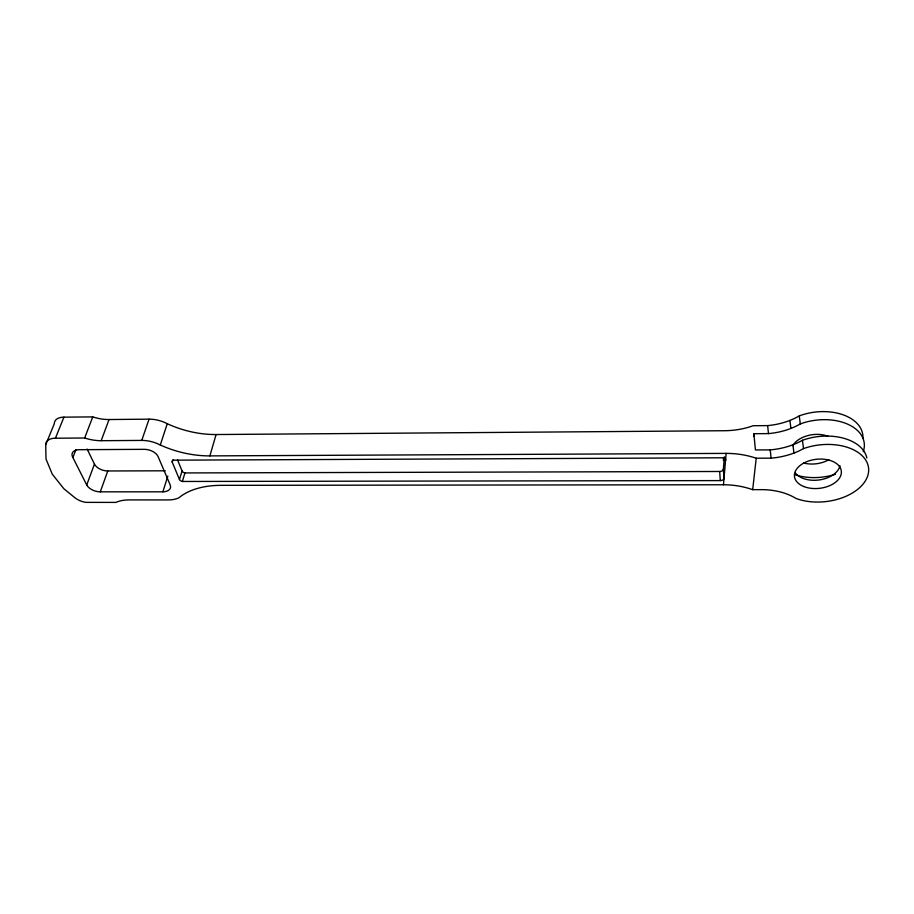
<?xml version="1.0" encoding="UTF-8"?>
<svg xmlns="http://www.w3.org/2000/svg" width="914" height="914" viewBox="0 0 914 914"><rect width="100%" height="100%" fill="white"/><g stroke="black" fill="none" stroke-linecap="round" stroke-linejoin="round"><path stroke-width="1.37" d="M723.385 460.496L723.614 457.686M172.997 459.708L172.232 462.153L179.452 479.496A3.29 1.977 15.7 0 0 182.343 481.472L720.301 480.593A3.53 2.239 -3.4 0 0 724.014 478.353L723.362 469.236L724.402 456.806M723.465 484.763L726.15 453.39A70.492 52.875 5.8 0 1 756.221 458.222L771.096 458.154A57.045 37.44 -6.2 0 0 793.946 453.07L796.151 452.19A56.337 36.96 -6.2 0 0 803.52 448.603A46.134 28.517 -6.6 0 1 860.577 454.315A46.134 28.517 -6.6 0 1 854.841 491.435A46.134 28.517 -6.6 0 1 795.831 498.381A51.847 31.293 -3.7 0 0 763.601 489.653L752.679 489.664A68.436 52.384 6.6 0 0 723.465 484.763L221.062 485.334A70.344 41.119 13.2 0 0 178.961 497.764L178.858 497.844A24.552 14.544 16.1 0 1 168.233 499.935L129.114 499.912A31.59 17.937 15.9 0 0 115.884 502.403L85.836 502.369A14.224 8.066 17.7 0 1 74.742 497.627L63.82 488.693L52.269 474.16L46.008 459.034L45.7 444.741L54.303 423.742A14.715 8.763 19.7 0 1 63.934 417.161L92.76 416.887A34.583 21.422 19.8 0 0 109.052 419.537L149.051 419.16A24.884 15.332 17.4 0 1 167.262 423.708A78.501 51.458 17.6 0 0 216.081 434.538L724.448 430.723A64.494 44.683 2.6 0 0 753.102 425.73L767.634 425.604A55.697 37.565 -6.9 0 0 789.924 420.406L792.072 419.526A55 37.074 -6.9 0 0 799.259 415.893A45.072 28.677 -7.3 0 1 862.907 438.549M753.57 436.458L753.867 433.704L768.48 433.602A56.028 37.543 -6.7 0 0 790.918 428.438L793.078 427.546A55.32 37.051 -6.7 0 0 800.31 423.925A45.334 28.642 -7.1 0 1 847.598 424.13A45.334 28.642 -7.1 0 1 863.262 451.676M752.679 489.664L756.221 458.222M45.7 444.741A14.944 8.717 19.3 0 1 55.411 438.217L84.648 438A35.132 21.308 19.4 0 0 101.191 440.697L141.761 440.411A25.261 15.241 17 0 1 160.281 444.992A79.769 51.253 17.2 0 0 209.877 455.892L216.081 434.538M182.343 481.472L184.948 472.938A3.268 1.977 15.8 0 1 182.069 470.961L177.487 459.788M179.452 479.496L182.069 470.961M75.931 449.665L72.88 457.537L86.716 484.968A11.071 6.364 17.6 0 0 100.277 491.846L162.863 491.823L167.845 476.045M160.281 444.992L167.262 423.708M141.761 440.411L149.051 419.16M100.277 491.846L107.772 470.973L165.297 470.801M86.716 484.968L94.45 464.084L87.116 449.06M101.191 440.697L109.052 419.537M84.648 438L92.76 416.887M55.411 438.217L63.934 417.161M753.867 433.704L755.432 449.951L770.216 449.882A56.702 37.474 -6.4 0 0 792.929 444.764L795.111 443.884A55.994 36.994 -6.4 0 0 802.435 440.285A45.86 28.562 -6.8 0 1 866.849 457.994M209.877 455.892L726.15 453.39M184.948 472.938L719.672 471.487A3.507 2.239 -3.5 0 0 723.362 469.236M799.259 415.893L800.31 423.925M802.435 440.285L803.52 448.603M789.924 420.406L790.918 428.438M792.929 444.764L793.946 453.07M767.634 425.604L768.48 433.602M770.216 449.882L771.096 458.154M725.35 457.811L725.545 460.428L725.602 459.765A3.599 2.308 -3.7 0 0 722.209 457.8L173.26 460.165A3.348 2.034 16.2 0 0 172.232 462.153M719.672 471.487L720.301 480.593M839.943 465.637A23.467 14.635 -6.6 0 1 820.304 479.781A23.467 14.635 -6.6 0 1 795.477 473.109M828.804 459.731A23.193 14.67 -7 0 1 803.509 462.975M792.826 445.678A23.193 14.67 -7 0 1 828.164 436.332M72.88 457.537A11.425 6.684 18.6 0 1 78.775 449.699L144.309 449.334A11.368 6.855 17.1 0 1 158.133 456.692L170.164 484.866A11.048 6.535 16.1 0 1 162.863 491.823M107.772 470.973A10.911 6.409 17.9 0 1 94.45 464.084M835.545 474.24A45.334 28.642 -7.1 0 1 795.271 474.8M803.76 486.522A23.604 14.613 -6.5 0 0 841.223 473.966A23.604 14.613 -6.5 0 0 808.684 460.964A23.604 14.613 -6.5 0 0 803.76 486.522"/></g></svg>
